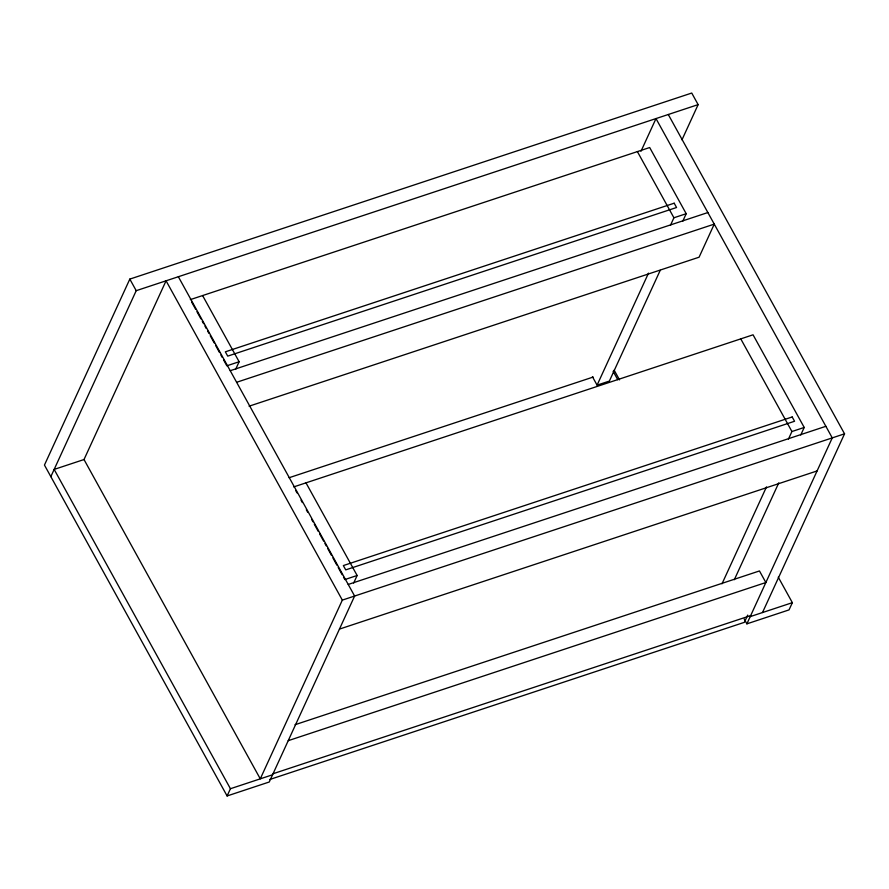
<?xml version="1.0" encoding="UTF-8"?>
<svg xmlns="http://www.w3.org/2000/svg" width="889" height="889" viewBox="0 0 889 889"><rect width="100%" height="100%" fill="white"/><g stroke="black" fill="none" stroke-linecap="round" stroke-linejoin="round"><path stroke-width="1.33" d="M681.985 139.806L698.132 104.624L691.742 93.045L129.816 279.102L44.45 465.069L227.106 795.955L269.256 781.998L354.622 596.041L178.356 276.735M50.84 476.648L136.217 290.681L698.132 104.624M235.663 369.291L239.13 361.734L202.603 295.559M227.106 795.955L230.429 788.721L272.579 774.775M342.332 600.108L260.277 778.842L84.01 459.535L166.065 280.802L342.332 600.108L844.55 433.821L668.284 114.514M353.666 583.04L357.134 575.494L305.983 482.838M640.969 151.308L655.993 118.581L832.26 437.888L746.882 623.856L744.204 619M592.441 376.725L597.086 385.148L648.503 273.145M670.45 225.328L673.918 217.772L686.208 213.704L649.681 147.53L190.313 299.626M660.216 270.334L609.376 381.07L597.086 385.148M682.741 221.25L686.208 213.704M722.012 583.795L766.496 486.894M788.454 439.077L791.921 431.532L804.212 427.453L753.061 334.809L293.692 486.916M734.314 579.728L778.786 482.827M800.745 435.01L804.212 427.453M747.705 615.099L744.382 622.333L269.567 779.553M762.495 612.554L844.55 433.821M778.275 577.172L792.355 602.664L789.032 609.898L746.882 623.856M239.13 361.734L226.839 365.812L223.517 359.789M230.229 370.702L707.866 212.549M236.63 382.281L714.256 224.128L699.087 257.199L249.087 406.195M84.455 459.391L54.162 469.414L230.429 788.721M289.092 477.726L593.141 377.058M357.134 575.494L344.843 579.561L343.51 577.15M348.232 584.451L825.87 426.309M339.454 629.101L817.08 470.948M294.992 724.735L759.462 570.949L765.862 582.528L288.225 740.67M273.045 773.741L750.683 615.588M750.205 616.622L792.355 602.664M637.391 151.597L673.918 217.772M740.77 338.876L791.921 431.532M614.155 370.157L619.511 379.87M613.121 371.291L617.766 379.714M191.635 302.038L195.624 309.261M196.947 311.661L200.936 318.884M202.27 321.285L203.592 323.696M204.926 326.096L206.248 328.508M207.582 330.908L208.904 333.319M210.237 335.731L214.227 342.943M215.549 345.354L219.539 352.566M220.861 354.978L222.194 357.389M295.693 490.517L297.015 492.928M301.004 500.151L302.327 502.552M306.316 509.775L307.638 512.175M311.628 519.398L312.961 521.81M314.284 524.21L318.273 531.433M319.596 533.833L323.585 541.057M324.918 543.468L326.241 545.868M327.574 548.28L331.553 555.492M332.886 557.903L336.864 565.126M338.198 567.526L342.187 574.75M129.816 279.102L136.217 290.681M674.184 203.203L225.35 351.822L227.728 356.122L676.562 207.504L674.184 203.203M792.188 416.963L343.354 565.571L345.721 569.871L794.555 421.264L792.188 416.963"/></g></svg>
